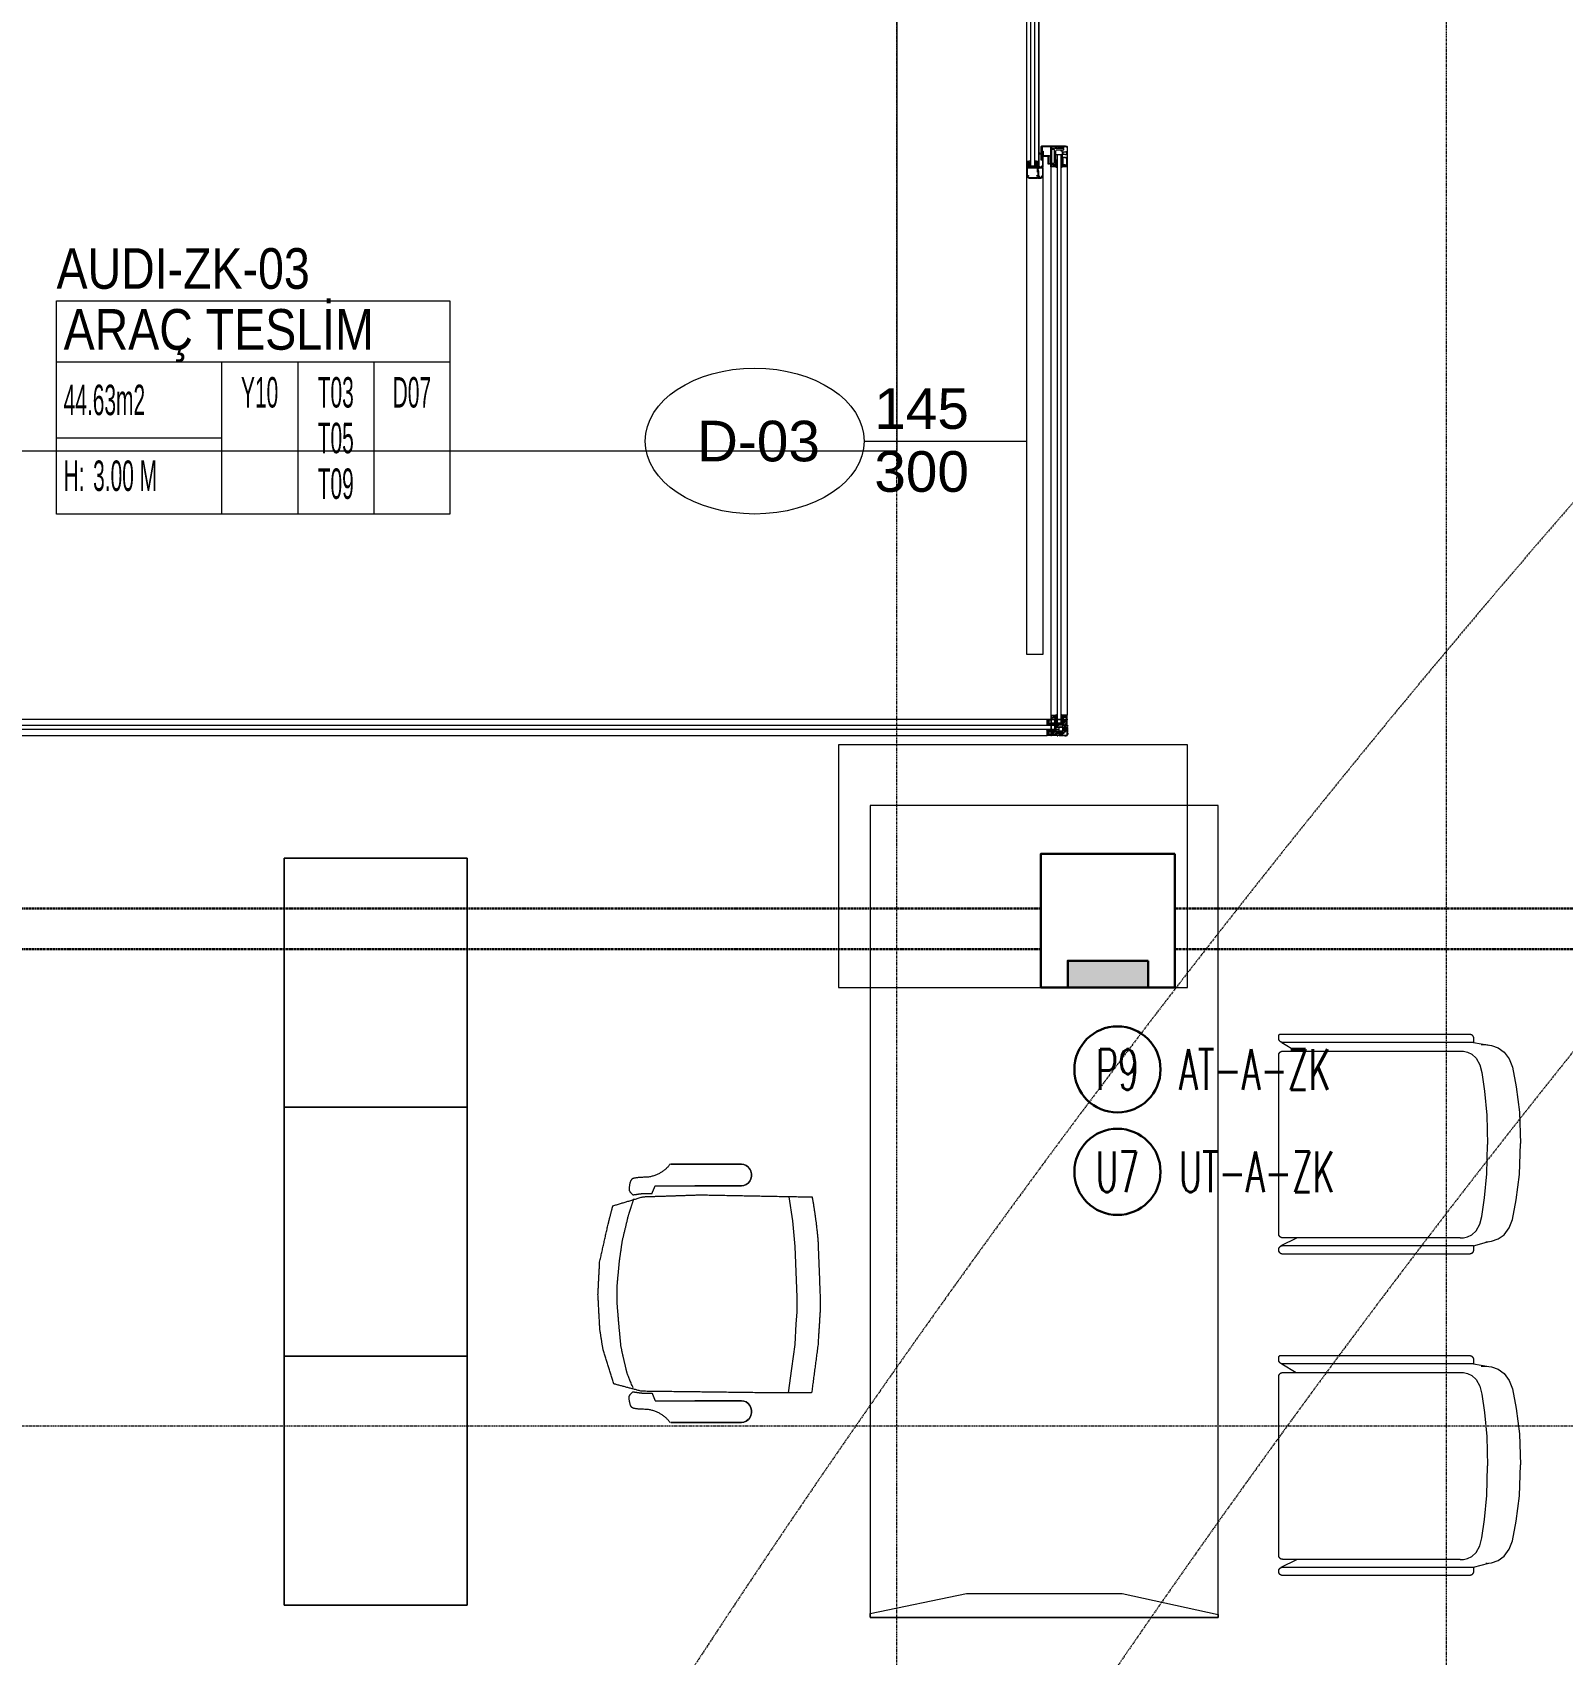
# Model space of a CAD drawing. Extents: x -1439 to 23780, y -1362 to 4476.
# Drawn here: x 1709.7 to 2086.5, y 1128.6 to 1528.1 of the extents above; entities that cross this region are included whole.
import ezdxf
from ezdxf.enums import TextEntityAlignment as Align

# ---------------------------------------------------------------- set-up
doc = ezdxf.new("R2010")
doc.units = 0
doc.header["$MEASUREMENT"] = 0
for name, pattern in [('Audi$0$DASHDOT2', [0.5, 0.25, -0.125, 0, -0.125]), ('Audi$0$DOT2', [0.125, 0, -0.125]), ('Audi$0$HIDDEN', [0.375, 0.25, -0.125]), ('DASHED2', [0.375, 0.25, -0.125])]:
    doc.linetypes.add(name, pattern=pattern)
doc.layers.get('0').update_dxf_attribs({"color": 9, "lineweight": 9})
for name, color, linetype, lineweight in [('0 @ 1', 9, 'Continuous', 9), ('Audi$0$04', 8, 'Continuous', 9), ('Audi$0$05', 8, 'Continuous', 9), ('Audi$0$06D', 8, 'Continuous', 9), ('Audi$0$10', 8, 'Continuous', 9), ('Audi$0$15', 8, 'Continuous', 9), ('Audi$0$20', 8, 'Audi$0$DOT2', 9), ('Audi$0$21', 8, 'Continuous', 9), ('Audi$0$22', 8, 'Continuous', 9), ('Audi$0$24', 8, 'Audi$0$DASHDOT2', 9), ('Audi$0$35', 8, 'Continuous', 9), ('E-DÖŞEME (ŞAP İÇİ) PRİZ KUTUSU', 7, 'Continuous', 30), ('E-KABLO', 7, 'Continuous', 30), ('E-YAZI', 7, 'Continuous', 30)]:
    doc.layers.add(name, color=color, linetype=linetype, lineweight=lineweight)
doc.styles.add('Audi$0$Arial', font='arial.ttf', dxfattribs={"height": 2.5})
doc.styles.add('Audi$0$MuuM_TEXT-STANDART', font='ARIALN.TTF')
doc.styles.add('E-YAZI', font='txttw.shx')
pattern_1 = [(225, (-604.72494, -2171.82614), (-0.0883883476, 0.0883883476), []), (135, (-604.72494, -2171.82614), (0.0883883476, 0.0883883476), [])]

# ---------------------------------------------------------------- blocks, each defined once
blk = doc.blocks.new('Audi$0$0_doorno')
blk.add_lwpolyline([(4.5, 0), (12.5, 0)])
blk.add_ellipse((-0.891, 0), major_axis=(-5.391, 0), ratio=0.666667)
at = {"style": 'Audi$0$Arial'}
blk.add_attdef('YUKSEKLIK', text='', height=2, dxfattribs=at).set_placement((5, 12.3), align=Align.TOP_LEFT)
blk.add_attdef('KAPINO', text='', height=2, dxfattribs=at).set_placement((0, 0), align=Align.MIDDLE)
blk.add_attdef('GENISLIK', text='', height=2, dxfattribs=at).set_placement((5, -3.789), align=Align.BOTTOM_LEFT)
blk = doc.blocks.new('Audi$0$p-audi_arac')
at = {"layer": 'Audi$0$06D', "lineweight": 0, "flags": 128}
blk.add_lwpolyline([(695.6, 0.8), (-4.4, 0.8), (-4.4, 400.8), (695.6, 400.8)], close=True, dxfattribs=at)
blk = doc.blocks.new('Audi$0$Group-41-1')
for p, q in [((384804.5645, 69162.035), (384804.5645, 69161.585)), ((384805.1779, 69162.035), (384804.5645, 69162.035)), ((384805.1779, 69161.585), (384805.1779, 69162.035)), ((384804.5645, 69161.585), (384805.1779, 69161.585))]:
    blk.add_line(p, q)
at = {"flags": 128}
blk.add_lwpolyline([(384804.5645, 69162.035), (384805.1779, 69162.035), (384805.1779, 69161.585), (384804.5645, 69161.585)], close=True, dxfattribs=at)
blk = doc.blocks.new('Audi$0$Group-42-1')
at = {"layer": 'Audi$0$05', "color": 7}
for p in [(-1.2267, 0), (-0.6133, 0), (0, 0)]:
    blk.add_blockref('Audi$0$Group-41-1', p, dxfattribs=at)
blk = doc.blocks.new('Audi$0$Group-32-1')
for p, q in [((384804.5516, 69159.371), (384804.573, 69159.3356)), ((384804.5731, 69159.3699), (384804.573, 69159.3694)), ((384804.573, 69159.3694), (384804.573, 69159.3689)), ((384804.573, 69159.3689), (384804.573, 69158.9239)), ((384804.5732, 69159.3709), (384804.5731, 69159.3704)), ((384804.5731, 69159.3704), (384804.5731, 69159.3699)), ((384804.5733, 69159.3713), (384804.5732, 69159.3709)), ((384804.5735, 69159.3718), (384804.5733, 69159.3713)), ((384804.5736, 69159.3723), (384804.5735, 69159.3718)), ((384804.5738, 69159.3727), (384804.5736, 69159.3723)), ((384804.574, 69159.3732), (384804.5738, 69159.3727)), ((384804.5742, 69159.3736), (384804.574, 69159.3732)), ((384804.5745, 69159.374), (384804.5742, 69159.3736)), ((384804.5747, 69159.3745), (384804.5745, 69159.374)), ((384804.575, 69159.3749), (384804.5747, 69159.3745)), ((384804.5753, 69159.3752), (384804.575, 69159.3749)), ((384804.5756, 69159.3756), (384804.5753, 69159.3752)), ((384804.576, 69159.376), (384804.5756, 69159.3756)), ((384804.5763, 69159.3763), (384804.576, 69159.376)), ((384804.5767, 69159.3766), (384804.5763, 69159.3763)), ((384804.5771, 69159.3769), (384804.5767, 69159.3766)), ((384804.5775, 69159.3772), (384804.5771, 69159.3769)), ((384804.5779, 69159.3775), (384804.5775, 69159.3772)), ((384804.5783, 69159.3777), (384804.5779, 69159.3775)), ((384804.5788, 69159.3779), (384804.5783, 69159.3777)), ((384804.5792, 69159.3781), (384804.5788, 69159.3779)), ((384804.5797, 69159.3783), (384804.5792, 69159.3781)), ((384804.5801, 69159.3785), (384804.5797, 69159.3783)), ((384804.5806, 69159.3786), (384804.5801, 69159.3785)), ((384804.5811, 69159.3787), (384804.5806, 69159.3786)), ((384804.5816, 69159.3788), (384804.5811, 69159.3787)), ((384804.5821, 69159.3789), (384804.5816, 69159.3788)), ((384804.5825, 69159.3789), (384804.5821, 69159.3789)), ((384804.583, 69159.3789), (384804.5825, 69159.3789)), ((384805.023, 69159.3789), (384804.583, 69159.3789)), ((384805.0235, 69159.3789), (384805.023, 69159.3789)), ((384805.024, 69159.3789), (384805.0235, 69159.3789)), ((384805.0245, 69159.3788), (384805.024, 69159.3789)), ((384805.0249, 69159.3787), (384805.0245, 69159.3788)), ((384805.0254, 69159.3786), (384805.0249, 69159.3787)), ((384805.0259, 69159.3785), (384805.0254, 69159.3786)), ((384805.0264, 69159.3783), (384805.0259, 69159.3785)), ((384805.0268, 69159.3781), (384805.0264, 69159.3783)), ((384805.0273, 69159.3779), (384805.0268, 69159.3781)), ((384805.0277, 69159.3777), (384805.0273, 69159.3779)), ((384805.0281, 69159.3775), (384805.0277, 69159.3777)), ((384805.0285, 69159.3772), (384805.0281, 69159.3775)), ((384805.029, 69159.3769), (384805.0285, 69159.3772)), ((384805.0293, 69159.3766), (384805.029, 69159.3769)), ((384805.0297, 69159.3763), (384805.0293, 69159.3766)), ((384805.0301, 69159.376), (384805.0297, 69159.3763)), ((384805.0304, 69159.3756), (384805.0301, 69159.376)), ((384805.0307, 69159.3752), (384805.0304, 69159.3756)), ((384805.031, 69159.3749), (384805.0307, 69159.3752)), ((384805.0313, 69159.3745), (384805.031, 69159.3749)), ((384805.0316, 69159.374), (384805.0313, 69159.3745)), ((384805.0318, 69159.3736), (384805.0316, 69159.374)), ((384805.032, 69159.3732), (384805.0318, 69159.3736)), ((384805.0322, 69159.3727), (384805.032, 69159.3732)), ((384805.0324, 69159.3723), (384805.0322, 69159.3727)), ((384805.0326, 69159.3718), (384805.0324, 69159.3723)), ((384805.0327, 69159.3713), (384805.0326, 69159.3718)), ((384805.0328, 69159.3709), (384805.0327, 69159.3713)), ((384805.0329, 69159.3704), (384805.0328, 69159.3709)), ((384805.0329, 69159.3699), (384805.0329, 69159.3704)), ((384805.033, 69159.3694), (384805.0329, 69159.3699)), ((384805.0521, 69159.3725), (384805.033, 69159.3345)), ((384805.033, 69159.3689), (384805.033, 69159.3694)), ((384805.033, 69158.9322), (384805.033, 69159.3689)), ((384805.033, 69158.9322), (384805.033, 69158.9322)), ((384804.5516, 69158.8992), (384804.558, 69158.8616)), ((384805.0524, 69158.8992), (384805.0423, 69158.8616))]:
    blk.add_line(p, q)
at = {"flags": 128}
for points in [[(384804.5309, 69158.9092), (384804.5309, 69158.9087), (384804.531, 69158.9082), (384804.531, 69158.9077), (384804.5311, 69158.9072), (384804.5312, 69158.9068), (384804.5314, 69158.9063), (384804.5315, 69158.9058), (384804.5317, 69158.9054), (384804.5319, 69158.9049), (384804.5321, 69158.9045), (384804.5324, 69158.904), (384804.5326, 69158.9036), (384804.5329, 69158.9032), (384804.5332, 69158.9028), (384804.5335, 69158.9025), (384804.5339, 69158.9021), (384804.5342, 69158.9018), (384804.5346, 69158.9015), (384804.535, 69158.9012), (384804.5354, 69158.9009), (384804.5358, 69158.9006), (384804.5362, 69158.9004), (384804.5367, 69158.9001), (384804.5371, 69158.8999), (384804.5376, 69158.8998), (384804.538, 69158.8996), (384804.5385, 69158.8995), (384804.539, 69158.8994), (384804.5395, 69158.8993), (384804.54, 69158.8992), (384804.5404, 69158.8992), (384804.5409, 69158.8992), (384804.5516, 69158.8992), (384804.5516, 69159.3689), (384804.5516, 69159.3694), (384804.5516, 69159.3699), (384804.5515, 69159.3704), (384804.5515, 69159.3709), (384804.5513, 69159.3713), (384804.5512, 69159.3718), (384804.5511, 69159.3723), (384804.5509, 69159.3727), (384804.5507, 69159.3732), (384804.5505, 69159.3736), (384804.5502, 69159.374), (384804.55, 69159.3745), (384804.5497, 69159.3749), (384804.5494, 69159.3752), (384804.5491, 69159.3756), (384804.5487, 69159.376), (384804.5484, 69159.3763), (384804.548, 69159.3766), (384804.5476, 69159.3769), (384804.5472, 69159.3772), (384804.5468, 69159.3775), (384804.5464, 69159.3777), (384804.5459, 69159.3779), (384804.5455, 69159.3781), (384804.545, 69159.3783), (384804.5445, 69159.3785), (384804.5441, 69159.3786), (384804.5436, 69159.3787), (384804.5431, 69159.3788), (384804.5426, 69159.3789), (384804.5421, 69159.3789), (384804.5416, 69159.3789), (384804.5359, 69159.3789), (384804.5357, 69159.3789), (384804.5354, 69159.3789), (384804.5352, 69159.3788), (384804.535, 69159.3788), (384804.5347, 69159.3788), (384804.5345, 69159.3787), (384804.5343, 69159.3786), (384804.534, 69159.3785), (384804.5338, 69159.3784), (384804.5336, 69159.3783), (384804.5334, 69159.3782), (384804.5332, 69159.3781), (384804.533, 69159.3779), (384804.5328, 69159.3778), (384804.5326, 69159.3776), (384804.5324, 69159.3774), (384804.5322, 69159.3773), (384804.5321, 69159.3771), (384804.5319, 69159.3769), (384804.5318, 69159.3767), (384804.5316, 69159.3765), (384804.5315, 69159.3763), (384804.5314, 69159.376), (384804.5313, 69159.3758), (384804.5312, 69159.3756), (384804.5312, 69159.3754), (384804.5311, 69159.3751), (384804.531, 69159.3749), (384804.531, 69159.3746), (384804.531, 69159.3744), (384804.5309, 69159.3741), (384804.5309, 69159.3739), (384804.5309, 69158.9092)], [(384805.0521, 69158.8992), (384805.0628, 69158.8992), (384805.0633, 69158.8992), (384805.0638, 69158.8992), (384805.0642, 69158.8993), (384805.0647, 69158.8994), (384805.0652, 69158.8995), (384805.0657, 69158.8996), (384805.0661, 69158.8998), (384805.0666, 69158.8999), (384805.0671, 69158.9001), (384805.0675, 69158.9004), (384805.0679, 69158.9006), (384805.0683, 69158.9009), (384805.0687, 69158.9012), (384805.0691, 69158.9015), (384805.0695, 69158.9018), (384805.0698, 69158.9021), (384805.0702, 69158.9025), (384805.0705, 69158.9028), (384805.0708, 69158.9032), (384805.0711, 69158.9036), (384805.0714, 69158.904), (384805.0716, 69158.9045), (384805.0718, 69158.9049), (384805.072, 69158.9054), (384805.0722, 69158.9058), (384805.0723, 69158.9063), (384805.0725, 69158.9068), (384805.0726, 69158.9072), (384805.0727, 69158.9077), (384805.0727, 69158.9082), (384805.0728, 69158.9087), (384805.0728, 69158.9092), (384805.0728, 69159.3689), (384805.0728, 69159.3694), (384805.0727, 69159.3699), (384805.0727, 69159.3704), (384805.0726, 69159.3709), (384805.0725, 69159.3713), (384805.0723, 69159.3718), (384805.0722, 69159.3723), (384805.072, 69159.3727), (384805.0718, 69159.3732), (384805.0716, 69159.3736), (384805.0714, 69159.374), (384805.0711, 69159.3745), (384805.0708, 69159.3749), (384805.0705, 69159.3752), (384805.0702, 69159.3756), (384805.0698, 69159.376), (384805.0695, 69159.3763), (384805.0691, 69159.3766), (384805.0687, 69159.3769), (384805.0683, 69159.3772), (384805.0679, 69159.3775), (384805.0675, 69159.3777), (384805.0671, 69159.3779), (384805.0666, 69159.3781), (384805.0661, 69159.3783), (384805.0657, 69159.3785), (384805.0652, 69159.3786), (384805.0647, 69159.3787), (384805.0642, 69159.3788), (384805.0638, 69159.3789), (384805.0633, 69159.3789), (384805.0628, 69159.3789), (384805.0621, 69159.3789), (384805.0616, 69159.3789), (384805.0611, 69159.3789), (384805.0606, 69159.3788), (384805.0601, 69159.3787), (384805.0596, 69159.3786), (384805.0592, 69159.3785), (384805.0587, 69159.3783), (384805.0582, 69159.3781), (384805.0578, 69159.3779), (384805.0574, 69159.3777), (384805.0569, 69159.3775), (384805.0565, 69159.3772), (384805.0561, 69159.3769), (384805.0557, 69159.3766), (384805.0554, 69159.3763), (384805.055, 69159.376), (384805.0547, 69159.3756), (384805.0543, 69159.3752), (384805.054, 69159.3749), (384805.0538, 69159.3745), (384805.0535, 69159.374), (384805.0533, 69159.3736), (384805.053, 69159.3732), (384805.0528, 69159.3727), (384805.0527, 69159.3723), (384805.0525, 69159.3718), (384805.0524, 69159.3713), (384805.0523, 69159.3709), (384805.0522, 69159.3704), (384805.0521, 69159.3699), (384805.0521, 69159.3694), (384805.0521, 69159.3689), (384805.0521, 69158.8992)]]:
    blk.add_lwpolyline(points, close=True, dxfattribs=at)
for points in [[(384804.5309, 69158.9092, 0.414214), (384804.5409, 69158.8992), (384804.5516, 69158.8992), (384804.5516, 69159.3689, 0.414214), (384804.5416, 69159.3789), (384804.5359, 69159.3789, 0.414214), (384804.5309, 69159.3739)], [(384805.0521, 69158.8992), (384805.0628, 69158.8992, 0.414214), (384805.0728, 69158.9092), (384805.0728, 69159.3689, 0.414214), (384805.0628, 69159.3789), (384805.0621, 69159.3789, 0.414214), (384805.0521, 69159.3689)]]:
    blk.add_lwpolyline(points, format="xyb", close=True, dxfattribs=at)
blk.add_lwpolyline([(384805.033, 69158.9322), (384805.033, 69159.3689, 0.414214), (384805.023, 69159.3789), (384804.583, 69159.3789, 0.414214), (384804.573, 69159.3689), (384804.573, 69158.9239), (384804.5738, 69158.9202)], format="xyb", dxfattribs=at)
for points in [[(384804.573, 69158.9322), (384804.573, 69158.9239), (384804.5752, 69158.9142), (384804.5804, 69158.903), (384804.5903, 69158.8926), (384804.6064, 69158.8839), (384804.6258, 69158.8783), (384804.6716, 69158.8721), (384804.7307, 69158.8665), (384804.803, 69158.8644)], [(384805.033, 69158.9322), (384805.033, 69158.9239), (384805.0308, 69158.9142), (384805.0256, 69158.903), (384805.0157, 69158.8926), (384804.9996, 69158.8839), (384804.9803, 69158.8783), (384804.9344, 69158.8721), (384804.8753, 69158.8665), (384804.803, 69158.8644)], [(384804.5569, 69158.8806), (384804.5569, 69158.8686), (384804.5592, 69158.8546), (384804.5647, 69158.8386), (384804.5752, 69158.8236), (384804.5922, 69158.8111), (384804.6127, 69158.8031), (384804.6612, 69158.7941), (384804.7237, 69158.7861), (384804.8002, 69158.7831)], [(384805.0434, 69158.8658), (384805.0434, 69158.8686), (384805.0412, 69158.8546), (384805.0357, 69158.8386), (384805.0252, 69158.8236), (384805.0082, 69158.8111), (384804.9877, 69158.8031), (384804.9392, 69158.7941), (384804.8767, 69158.7861), (384804.8002, 69158.7831)]]:
    blk.add_lwpolyline(points, dxfattribs=at)
blk = doc.blocks.new('Audi$0$Group-258-1')
at = {"linetype": 'Continuous'}
for p, q in [((384800.0983, 69164.505), (384800.0936, 69164.5084)), ((384800.71, 69164.505), (384800.7146, 69164.5084)), ((384800.2257, 69164.3995), (384800.1668, 69164.4084)), ((384800.2892, 69164.3936), (384800.2257, 69164.3995)), ((384800.3717, 69164.3904), (384800.2892, 69164.3936)), ((384800.4137, 69164.389), (384800.3717, 69164.3904)), ((384800.4502, 69164.389), (384800.4137, 69164.389)), ((384800.4792, 69164.3908), (384800.4502, 69164.389)), ((384800.5299, 69164.394), (384800.4792, 69164.3908)), ((384800.5895, 69164.4019), (384800.5299, 69164.394)), ((384800.6491, 69164.4097), (384800.5895, 69164.4019))]:
    blk.add_line(p, q, dxfattribs=at)
at = {"linetype": 'Continuous', "flags": 128}
for points in [[(384800.0862, 69164.6997), (384800.0862, 69164.6409), (384800.0862, 69164.6409)], [(384800.722, 69164.6997), (384800.722, 69164.6409), (384800.722, 69164.6409)], [(384800.0862, 69164.6409), (384800.0862, 69164.5259), (384800.0862, 69164.6409)], [(384800.1395, 69164.5259), (384800.1395, 69164.6409), (384800.1395, 69164.6409)], [(384800.6687, 69164.5259), (384800.6687, 69164.6409), (384800.6687, 69164.6409)], [(384800.722, 69164.6409), (384800.722, 69164.5259), (384800.722, 69164.6409)], [(384800.0862, 69164.5259), (384800.0862, 69164.5259), (384800.087, 69164.52)], [(384800.0862, 69164.5259), (384800.087, 69164.52), (384800.087, 69164.52)], [(384800.087, 69164.52), (384800.087, 69164.52), (384800.0892, 69164.5143)], [(384800.087, 69164.52), (384800.0892, 69164.5143), (384800.0892, 69164.5143)], [(384800.0892, 69164.5143), (384800.0892, 69164.5143), (384800.0929, 69164.5094)], [(384800.0892, 69164.5143), (384800.0936, 69164.5084), (384800.0929, 69164.5094)], [(384800.0977, 69164.5054), (384800.0977, 69164.5054), (384800.1034, 69164.5026)], [(384800.0977, 69164.5054), (384800.1034, 69164.5026), (384800.1034, 69164.5026)], [(384800.1034, 69164.5026), (384800.1034, 69164.5026), (384800.1096, 69164.5011)], [(384800.1034, 69164.5026), (384800.1096, 69164.5011), (384800.1096, 69164.5011)], [(384800.1161, 69164.5011), (384800.1161, 69164.5011), (384800.1223, 69164.5026)], [(384800.1161, 69164.5011), (384800.1223, 69164.5026), (384800.1223, 69164.5026)], [(384800.1223, 69164.5026), (384800.1223, 69164.5026), (384800.128, 69164.5054)], [(384800.1223, 69164.5026), (384800.128, 69164.5054), (384800.128, 69164.5054)], [(384800.128, 69164.5054), (384800.128, 69164.5054), (384800.1328, 69164.5094)], [(384800.128, 69164.5054), (384800.1328, 69164.5094), (384800.1328, 69164.5094)], [(384800.1328, 69164.5094), (384800.1328, 69164.5094), (384800.1365, 69164.5143)], [(384800.1328, 69164.5094), (384800.1365, 69164.5143), (384800.1365, 69164.5143)], [(384800.1365, 69164.5143), (384800.1365, 69164.5143), (384800.1387, 69164.52)], [(384800.1365, 69164.5143), (384800.1387, 69164.52), (384800.1387, 69164.52)], [(384800.1387, 69164.52), (384800.1387, 69164.52), (384800.1395, 69164.5259)], [(384800.1387, 69164.52), (384800.1395, 69164.5259), (384800.1395, 69164.5259)], [(384800.6695, 69164.52), (384800.6695, 69164.52), (384800.6687, 69164.5259)], [(384800.6695, 69164.52), (384800.6687, 69164.5259), (384800.6687, 69164.5259)], [(384800.6718, 69164.5143), (384800.6718, 69164.5143), (384800.6695, 69164.52)], [(384800.6718, 69164.5143), (384800.6695, 69164.52), (384800.6695, 69164.52)], [(384800.6754, 69164.5094), (384800.6754, 69164.5094), (384800.6718, 69164.5143)], [(384800.6754, 69164.5094), (384800.6718, 69164.5143), (384800.6718, 69164.5143)], [(384800.6802, 69164.5054), (384800.6802, 69164.5054), (384800.6754, 69164.5094)], [(384800.6802, 69164.5054), (384800.6754, 69164.5094), (384800.6754, 69164.5094)], [(384800.6859, 69164.5026), (384800.6859, 69164.5026), (384800.6802, 69164.5054)], [(384800.6859, 69164.5026), (384800.6802, 69164.5054), (384800.6802, 69164.5054)], [(384800.6922, 69164.5011), (384800.6922, 69164.5011), (384800.6859, 69164.5026)], [(384800.6922, 69164.5011), (384800.6859, 69164.5026), (384800.6859, 69164.5026)], [(384800.7048, 69164.5026), (384800.7048, 69164.5026), (384800.6986, 69164.5011)], [(384800.7048, 69164.5026), (384800.6986, 69164.5011), (384800.6986, 69164.5011)], [(384800.7105, 69164.5054), (384800.7105, 69164.5054), (384800.7048, 69164.5026)], [(384800.7105, 69164.5054), (384800.7048, 69164.5026), (384800.7048, 69164.5026)], [(384800.719, 69164.5143), (384800.7146, 69164.5084), (384800.7153, 69164.5094)], [(384800.719, 69164.5143), (384800.719, 69164.5143), (384800.7153, 69164.5094)], [(384800.7213, 69164.52), (384800.7213, 69164.52), (384800.719, 69164.5143)], [(384800.7213, 69164.52), (384800.719, 69164.5143), (384800.719, 69164.5143)], [(384800.722, 69164.5259), (384800.722, 69164.5259), (384800.7213, 69164.52)], [(384800.722, 69164.5259), (384800.7213, 69164.52), (384800.7213, 69164.52)], [(384800.1096, 69164.5011), (384800.1096, 69164.5011), (384800.1161, 69164.5011)], [(384800.1096, 69164.5011), (384800.1161, 69164.5011), (384800.1161, 69164.5011)], [(384800.6986, 69164.5011), (384800.6986, 69164.5011), (384800.6922, 69164.5011)], [(384800.6986, 69164.5011), (384800.6922, 69164.5011), (384800.6922, 69164.5011)]]:
    blk.add_lwpolyline(points, close=True, dxfattribs=at)
at = {"linetype": 'Continuous'}
for points in [[(384800.3272, 69164.8751), (384800.2792, 69164.8644), (384800.2312, 69164.8536)], [(384800.4074, 69164.8792), (384800.3673, 69164.8772), (384800.3272, 69164.8751)], [(384800.4932, 69164.8746), (384800.4503, 69164.8769), (384800.4074, 69164.8792)], [(384800.5432, 69164.8666), (384800.5182, 69164.8706), (384800.4932, 69164.8746)], [(384800.6271, 69164.8405), (384800.5851, 69164.8535), (384800.5432, 69164.8666)], [(384800.1886, 69164.8426), (384800.1775, 69164.8055), (384800.1663, 69164.7685)], [(384800.2312, 69164.8536), (384800.2099, 69164.8481), (384800.1886, 69164.8426)], [(384800.3252, 69164.8264), (384800.2999, 69164.8227), (384800.2746, 69164.8191)], [(384800.3841, 69164.8318), (384800.3546, 69164.8291), (384800.3252, 69164.8264)], [(384800.4307, 69164.8318), (384800.4074, 69164.8318), (384800.3841, 69164.8318)], [(384800.4872, 69164.8271), (384800.4589, 69164.8295), (384800.4307, 69164.8318)], [(384800.5356, 69164.8225), (384800.5114, 69164.8248), (384800.4872, 69164.8271)], [(384800.5919, 69164.8096), (384800.5638, 69164.8161), (384800.5356, 69164.8225)], [(384800.6454, 69164.7717), (384800.6363, 69164.8061), (384800.6271, 69164.8405)], [(384800.1182, 69164.7571), (384800.1184, 69164.788), (384800.1261, 69164.8013), (384800.1481, 69164.8026)], [(384800.1481, 69164.8026), (384800.1523, 69164.8031), (384800.1616, 69164.7937)], [(384800.1616, 69164.7937), (384800.1601, 69164.7826), (384800.1585, 69164.7715)], [(384800.2113, 69164.8039), (384800.1911, 69164.7972), (384800.1708, 69164.7905)], [(384800.2746, 69164.8191), (384800.2429, 69164.8115), (384800.2113, 69164.8039)], [(384800.637, 69164.7924), (384800.6046, 69164.8075), (384800.5919, 69164.8096)], [(384800.6601, 69164.8026), (384800.656, 69164.8031), (384800.6466, 69164.7937)], [(384800.6466, 69164.7937), (384800.6482, 69164.7826), (384800.6497, 69164.7715)], [(384800.69, 69164.7571), (384800.6898, 69164.788), (384800.6822, 69164.8013), (384800.6601, 69164.8026)], [(384800.0854, 69164.7011), (384800.1126, 69164.7212), (384800.1182, 69164.7571)], [(384800.158, 69164.7461), (384800.1488, 69164.7423), (384800.1395, 69164.7385)], [(384800.1585, 69164.7715), (384800.1583, 69164.7588), (384800.158, 69164.7461)], [(384800.1663, 69164.7685), (384800.1639, 69164.6975), (384800.1616, 69164.6266)], [(384800.6491, 69164.4746), (384800.6472, 69164.6232), (384800.6454, 69164.7717)], [(384800.6497, 69164.7715), (384800.65, 69164.7588), (384800.6502, 69164.7461)], [(384800.6502, 69164.7461), (384800.6595, 69164.7423), (384800.6687, 69164.7385)], [(384800.7229, 69164.7011), (384800.6957, 69164.7212), (384800.69, 69164.7571)], [(384800.1395, 69164.7385), (384800.1395, 69164.6897), (384800.1395, 69164.6409)], [(384800.6687, 69164.7385), (384800.6687, 69164.6897), (384800.6687, 69164.6409)], [(384800.1616, 69164.6266), (384800.1642, 69164.4892), (384800.1668, 69164.3518)], [(384800.6491, 69164.3531), (384800.6491, 69164.4138), (384800.6491, 69164.4746)], [(384800.1668, 69164.3518), (384800.2302, 69164.3409), (384800.278, 69164.3374)], [(384800.5299, 69164.3374), (384800.5895, 69164.3452), (384800.6491, 69164.3531)], [(384800.278, 69164.3374), (384800.3427, 69164.3349), (384800.4074, 69164.3324)], [(384800.4074, 69164.3324), (384800.4288, 69164.3324), (384800.4502, 69164.3324)], [(384800.4502, 69164.3324), (384800.4901, 69164.3349), (384800.5299, 69164.3374)]]:
    blk.add_open_spline(points, degree=2, dxfattribs=at)
blk = doc.blocks.new('Audi$0$p-ma-audi')
for p, q in [((-7.57, 155.19), (-7.57, 200)), ((-85.7, 155.19), (-7.57, 155.19))]:
    blk.add_line(p, q)
at = {"flags": 128}
for points in [[(-7.57, 200), (-7.57, 214.96), (-93.45, 214.96), (-93.45, 155.19), (-85.7, 155.19)], [(-85.7, 0.04), (-85.7, 0.94), (-61.93, 5.88), (-23.62, 5.88), (0, 0.73), (0, 0), (-85.67, 0)]]:
    blk.add_lwpolyline(points, dxfattribs=at)
for points in [[(-85.7, 200), (-85.7, 0), (0, 0), (0, 200), (-85.7, 200)], [(-85.7, 200), (-85.7, 0), (0, 0), (0, 200)]]:
    blk.add_lwpolyline(points, close=True, dxfattribs=at)
blk = doc.blocks.new('Audi$0$P-AKS_AUDI')
at = {"layer": 'Audi$0$21', "linetype": 'Audi$0$DASHDOT2'}
blk.add_lwpolyline([(-2664.62, -2580.53), (-2664.62, 1229.1)], dxfattribs=at)
at = {"layer": 'Audi$0$24'}
for points in [[(-2800, -2590), (-2800, 1250)], [(-3840, -1600), (360, -1600)]]:
    blk.add_lwpolyline(points, dxfattribs=at)
blk = doc.blocks.new('Audi$0$0_roomno2')
blk.add_lwpolyline([(19.375, -10.5), (0, -10.5), (0, 0), (19.375, 0)], close=True)
for points in [[(0, -3), (19.375, -3)], [(8.125, -3), (8.125, -10.5)], [(11.875, -3), (11.875, -10.5)], [(15.625, -3), (15.625, -10.5)], [(0, -6.75), (8.125, -6.75)]]:
    blk.add_lwpolyline(points)
at = {"style": 'Audi$0$MuuM_TEXT-STANDART', "width": 0.6}
blk.add_text('H:', height=1.5, dxfattribs=at).set_placement((0.35, -8.608), align=Align.MIDDLE_LEFT)
at = {"style": 'Audi$0$Arial'}
blk.add_attdef('ODANO', (0, 1.17), '', height=2, dxfattribs=at)
blk.add_attdef('MEKANADI', text='', height=2, dxfattribs=at).set_placement((0.35, -3), align=Align.BOTTOM_LEFT)
at = {"style": 'Audi$0$MuuM_TEXT-STANDART', "width": 0.6}
for tag, p in [('YER01', (10, -4.5)), ('TAVAN01', (13.75, -4.5)), ('DUVAR01', (17.5, -4.5)), ('YER02', (10, -6.75)), ('TAVAN02', (13.75, -6.75)), ('DUVAR02', (17.5, -6.75)), ('YER03', (10, -9)), ('TAVAN03', (13.75, -9)), ('DUVAR03', (17.5, -9))]:
    blk.add_attdef(tag, text='', height=1.5, dxfattribs=at).set_placement(p, align=Align.MIDDLE_CENTER)
for tag, p in [('M2', (0.35, -4.875)), ('TEMIZTAVANYUKSEKLIGI', (1.8, -8.608))]:
    blk.add_attdef(tag, text='', height=1.5, dxfattribs=at).set_placement(p, align=Align.MIDDLE_LEFT)
blk = doc.blocks.new('Audi$0$HHIMA10-IZQUIERDA$0$JUHI08')
at = {"color": 253}
blk.add_lwpolyline([(27, 9.7, -0.414214), (26.8, 9.5), (26, 9.5), (26, 8.5), (27, 8.5), (26, 6), (26, 0), (23.5, -2.5), (22, -2.5), (21.5, -3), (21, -2.5), (20.5, -2.5), (20, -3), (19.5, -2.5), (19, -2.5), (18.5, -3), (18, -2.5), (17.5, -2.5), (17, -3), (16.5, -2.5), (14.3, -2.5, -0.377964), (11.7, -2.5), (7.5, -2.5), (7, -3), (6.5, -2.5), (2.5, -2.5), (0, 0), (0, 6), (-1, 8.5), (0, 8.5), (0, 9.5), (-0.8, 9.5, -0.414214), (-1, 9.7), (-1, 9.9, -0.339454), (0.1, 11.4), (7.1, 13.5, -1), (7.5, 12.1), (7.1, 12, 0.330788), (5, 9.2), (5, 7.5), (6.9, 5.6, -1), (6.2, 5), (5, 6.2), (5, 3.5), (6.9, 1.6, -1), (6.2, 1), (5, 2.2), (5, -1), (11.7, -1, 0.377964), (14.3, -1), (21, -1), (21, 2.2), (19.8, 1, -1), (19.1, 1.6), (21, 3.5), (21, 6.2), (19.8, 5, -1), (19.1, 5.6), (21, 7.5), (21, 9.2, 0.330788), (18.9, 12), (18.5, 12.1, -1), (18.9, 13.5), (25.9, 11.4, -0.339454), (27, 9.9)], format="xyb", close=True, dxfattribs=at)
for points in [[(3.5, 8), (3.5, 11), (1.5, 10.5), (1.5, 8)], [(3.5, 3.8), (3.5, 6.8), (1.5, 6.8), (1.5, 3.8)], [(2.5, -0.5), (3.5, -0.5), (3.5, 2.5), (1.5, 2.5), (1.5, 0.5)], [(22.5, 11), (22.5, 8), (24.5, 8), (24.5, 10.5)], [(22.5, 6.8), (22.5, 3.8), (24.5, 3.8), (24.5, 6.8)], [(24.5, 0.5), (23.5, -0.5), (22.5, -0.5), (22.5, 2.5), (24.5, 2.5)]]:
    blk.add_lwpolyline(points, close=True, dxfattribs=at)
blk = doc.blocks.new('Audi$0$p-kapı-kayar-2')
for p, q in [((1.09, -259.26), (1.72, -259.35)), ((1.72, -259.56), (1.09, -259.67))]:
    blk.add_line(p, q)
at = {"ltscale": 1000}
blk.add_lwpolyline([(-2.06, -133.69), (-2.06, -262.33, 0.414214), (-1.46, -262.93), (-0.61, -262.93), (-0.56, -262.88), (-0.51, -262.93), (0.49, -262.93), (0.54, -262.88), (0.59, -262.93), (1.44, -262.93, 0.414214), (2.04, -262.33), (2.04, -260.4, 1), (1.89, -260.4), (1.89, -262.33), (1.86, -262.48), (1.64, -262.48, 1), (1.64, -262.58), (1.76, -262.58, -0.63755), (1.78, -262.62, -0.465478), (1.78, -262.62, -0.221337), (1.44, -262.78), (1.04, -262.78, -1), (1.04, -262.58), (1.09, -262.58, 1), (1.09, -262.48), (1.04, -262.48, -0.414214), (0.94, -262.38), (0.94, -133.69)], format="xyb", dxfattribs=at)
at = {"linetype": 'Continuous', "flags": 128}
blk.add_lwpolyline([(1.7, -259.26), (1.55, -259.26), (1.55, -257.81, -0.414214), (1.85, -257.51), (2.75, -257.51), (2.8, -257.56), (2.85, -257.51), (5.7, -257.51), (5.75, -257.56), (5.8, -257.51), (7.55, -257.51), (7.87, -257.6, -0.344151), (7.95, -257.69), (7.95, -257.71), (1.85, -257.71, 0.414214), (1.75, -257.81), (1.75, -258.81), (1.95, -258.81, -0.414214), (2.05, -258.91), (2.05, -259.91), (3.55, -259.91), (3.55, -260.11), (3.45, -260.11), (3.45, -261.81), (3.55, -261.81), (3.55, -262.01), (3.25, -262.01), (3.25, -261.56), (3.3, -261.51), (3.25, -261.46), (3.25, -260.11), (1.7, -260.11), (1.7, -261.01), (1.55, -261.01), (1.55, -259.66), (1.7, -259.66), (1.7, -259.91), (1.83, -259.91), (1.83, -259.01), (1.7, -259.01)], format="xyb", close=True, dxfattribs=at)
blk.add_lwpolyline([(1.83, -259.79), (1.72, -259.79), (1.72, -259.14), (1.83, -259.14)], close=True)
at = {"ltscale": 1000}
for points in [[(-1.85, -261.43), (-2.05, -261.43), (-2.05, -264.83, 0.414214), (-1.45, -265.43), (-0.6, -265.43), (-0.55, -265.38), (-0.5, -265.43), (0.5, -265.43), (0.55, -265.38), (0.6, -265.43), (1.45, -265.43, 0.414214), (2.05, -264.83), (2.05, -262.9, 1), (1.9, -262.9), (1.9, -264.83, -0.085164), (1.87, -264.98), (1.65, -264.98, 1), (1.65, -265.08), (1.78, -265.08, -0.63755), (1.79, -265.12, -0.221337), (1.45, -265.28), (1.05, -265.28, -1), (1.05, -265.08), (1.1, -265.08, 1), (1.1, -264.98), (1.05, -264.98, -0.414214), (0.95, -264.88), (0.95, -263.68, 1), (0.85, -263.68), (0.85, -263.78, -1), (0.75, -263.78), (0.75, -263.43), (0.72, -263.4), (0.75, -263.37), (0.75, -263.03, -1), (0.85, -263.03), (0.85, -263.13, 1), (0.95, -263.13), (0.95, -261.43), (0.75, -261.43, 0.414214), (0.65, -261.53), (0.65, -261.63), (0.75, -261.63, -0.414214), (0.8, -261.68), (0.8, -262.13), (0.75, -262.13, 0.414214), (0.65, -262.23), (0.65, -262.33), (0.75, -262.33, -0.414214), (0.8, -262.38), (0.8, -262.78, -0.414214), (0.75, -262.83), (-1.85, -262.83, -0.414214), (-1.9, -262.78), (-1.9, -262.38, -0.414214), (-1.85, -262.33), (-1.75, -262.33), (-1.75, -262.23, 0.414214), (-1.85, -262.13), (-1.9, -262.13), (-1.9, -261.68, -0.414214), (-1.85, -261.63), (-1.75, -261.63), (-1.75, -261.53, 0.414214)], [(-1.76, -265.15, 0.196262), (-1.45, -265.28), (0.7, -265.28, 0.414214), (0.8, -265.18), (0.8, -265.08, 0.414214), (0.7, -264.98), (0.45, -264.98), (0.45, -264.83), (0.7, -264.83, 0.414214), (0.8, -264.73), (0.8, -264.03, 0.414214), (0.75, -263.98), (0.65, -263.98, -0.414214), (0.6, -263.93), (0.6, -263.08, 0.414214), (0.5, -262.98), (-1.8, -262.98, 0.414214), (-1.9, -263.08), (-1.9, -264.73, 0.414214), (-1.8, -264.83), (-1.55, -264.83), (-1.55, -264.98), (-1.69, -264.98, 0.671875)]]:
    blk.add_lwpolyline(points, format="xyb", close=True, dxfattribs=at)
at = {"layer": 'Audi$0$06D'}
for p, q in [((-2.05, -139.6), (-2.05, -261.43)), ((0.95, -139.6), (0.95, -262.28))]:
    blk.add_line(p, q, dxfattribs=at)
blk.add_lwpolyline([(-2.05, -264.83), (-2.05, -382.71), (2.05, -382.71), (2.05, -264.83)], dxfattribs=at)
at = {"layer": 'Audi$0$15'}
for p, q in [((-1.04, -262.51), (-1.04, -138.5)), ((-0.04, -262.51), (-0.04, -138.5)), ((-0.04, -262.51), (-1.04, -262.51))]:
    blk.add_line(p, q, dxfattribs=at)
at = {"xscale": -0.1, "yscale": 0.1, "zscale": 0.1}
blk.add_blockref('Audi$0$HHIMA10-IZQUIERDA$0$JUHI08', (0.75, -262.53), dxfattribs=at)
blk = doc.blocks.new('Audi$0$p-strahle-alüminyumdoğramaprofili')
at = {"layer": 'Audi$0$10'}
h = blk.add_hatch(dxfattribs=at)
h.set_pattern_fill('NET', color=256, angle=315, style=0)
h.set_pattern_definition(pattern_1)
h.paths.add_polyline_path([(-4.62, 2.65), (-4.68, 2.65), (-4.72, 2.75), (-4.72, 2.8), (-4.69, 2.8), (-4.69, 2.92), (-4.98, 2.92), (-4.98, 2.8), (-4.95, 2.8), (-4.99, 2.65), (-5.08, 2.66), (-5.25, 2.28), (-5.14, 2.28), (-5.14, 2.33), (-4.98, 2.52, 0.2599), (-4.9, 2.28), (-4.66, 2.28, 0.382682)])
h.paths.add_polyline_path([(-4.86, 2.52), (-4.67, 2.52, -2.16717)], flags=16)
h = blk.add_hatch(dxfattribs=at)
h.set_pattern_fill('NET', color=256, angle=315, style=0)
h.set_pattern_definition(pattern_1)
h.paths.add_polyline_path([(-4.62, 0.88), (-4.68, 0.88), (-4.72, 0.77), (-4.72, 0.73), (-4.69, 0.73), (-4.69, 0.6), (-4.98, 0.6), (-4.98, 0.73), (-4.95, 0.73), (-4.99, 0.88), (-5.08, 0.87), (-5.25, 1.24), (-5.14, 1.24), (-5.14, 1.2), (-4.98, 1.01, -0.2599), (-4.9, 1.24), (-4.66, 1.24, -0.382682)])
h.paths.add_polyline_path([(-4.86, 1), (-4.67, 1, 2.16717)], flags=16)
h = blk.add_hatch(dxfattribs=at)
h.set_pattern_fill('NET', color=256, angle=315, style=0)
h.set_pattern_definition([(225, (-608.45214, -2173.53612), (-0.0883883476, 0.0883883476), []), (135, (-608.45214, -2173.53612), (0.0883883476, 0.0883883476), [])])
h.paths.add_polyline_path([(-3.45, 2.28), (-3.45, 2.57), (-4.49, 2.57), (-4.49, 2.28)])
h = blk.add_hatch(dxfattribs=at)
h.set_pattern_fill('NET', color=256, angle=315, style=0)
h.set_pattern_definition([(225, (-608.45214, -2180.04526), (-0.0883883476, 0.0883883476), []), (135, (-608.45214, -2180.04526), (0.0883883476, 0.0883883476), [])])
h.paths.add_polyline_path([(-3.45, 0.93), (-3.45, 1.24), (-4.49, 1.24), (-4.49, 0.93)])
h = blk.add_hatch(dxfattribs=at)
h.set_pattern_fill('NET', color=256, angle=315, style=0)
h.set_pattern_definition([(225, (-629.50454, -2177.58922), (-0.0883883476, 0.0883883476), []), (135, (-629.50454, -2177.58922), (0.0883883476, 0.0883883476), [])])
h.paths.add_polyline_path([(0, 0.68), (0, 1.75), (-0.18, 1.75), (-0.18, 0.68)])
for points in [[(-5.08, 2.66), (-5.25, 2.28)], [(-5.09, 0.88), (-5.25, 1.24)], [(-4.98, 2.52), (-5.14, 2.33), (-5.14, 2.28)], [(-4.98, 1.01), (-5.14, 1.2), (-5.14, 1.24)], [(-4.92, 3.6), (-4.92, 3.16), (-4.61, 3.16), (-4.61, 2.87), (-4.52, 2.87), (-4.62, 2.65), (-4.68, 2.65), (-4.72, 2.75), (-4.72, 2.8), (-4.69, 2.8), (-4.69, 3.05), (-4.98, 3.05), (-4.98, 2.8), (-4.95, 2.8), (-4.99, 2.65), (-5.08, 2.66), (-5.07, 3.76), (-0.11, 3.76)], [(-4.69, 2.92), (-4.98, 2.92)], [(-4.71, 0.6), (-4.98, 0.6)], [(-2.83, 0.2), (-2.67, 0.2), (-2.67, -0.04), (-4.87, -0.04), (-4.87, 0.19), (-4.57, 0.19), (-4.57, 0.73), (-2.67, 0.73)], [(-4.52, 2.87), (-4.49, 2.87), (-4.49, 2.26)], [(-4.49, 0.93), (-4.49, 0.93), (-4.49, 1.26)], [(-3.45, 2.26), (-3.45, 2.57)], [(-3.45, 1.26), (-3.45, 0.93)], [(-2.08, 0.93), (-2.08, 2.57)], [(-0.18, 0.68), (0, 0.68), (0, 1.75)], [(-0.18, 1.75), (0, 1.75)]]:
    blk.add_lwpolyline(points, dxfattribs=at)
for points in [[(-0.18, 2.74), (-0.18, 2.21), (0, 2.21), (0, 2.08), (-0.18, 2.08), (-0.18, 0.43), (0, 0.43), (0, 0), (-0.12, 0), (-0.12, -0.24), (-5.09, -0.24), (-5.09, 0.88), (-4.98, 0.88), (-4.94, 0.7), (-4.99, 0.7), (-4.99, 0.33), (-4.71, 0.33), (-4.71, 0.88), (-4.56, 0.88), (-4.52, 0.93), (-1.28, 0.93), (-1.2, 1.22), (-0.9, 1.22), (-0.9, 0.62), (-0.58, 0.62), (-0.58, 2.74)], [(-2.03, 0.78), (-1.35, 0.78), (-1.35, 0.08), (-1.28, 0.04), (-1.28, -0.04), (-2.09, -0.04), (-2.09, 0.1), (-2.03, 0.15)]]:
    blk.add_lwpolyline(points, close=True, dxfattribs=at)
for points in [[(-0.57, 3.26), (-0.57, 3.62), (-4.89, 3.62), (-4.89, 3.65, 0.561743), (-4.97, 3.66, 0.595966), (-4.92, 3.6, -2.204878)], [(-4.67, 2.52), (-4.86, 2.52, 1)], [(-4.67, 1), (-4.86, 1, -1)], [(-4.61, 2.87), (-4.49, 3.45, -0.833203), (-4.18, 3.44, -0.447088)], [(-4.49, 2.57), (-1.23, 2.57, -0.414214), (-0.9, 2.25), (-0.9, 1.22)], [(-4.18, 3.44), (-4.18, 2.99, 0.414214), (-4.07, 2.89), (-0.82, 2.89), (-0.82, 3.62)], [(-2.67, 0.73), (-2.67, 0.32), (-2.83, 0.32, 1), (-2.83, 0.2, -1)], [(-0.11, 3.76), (-0.11, 3.62), (-0.45, 3.62), (-0.45, 3.14, -1), (-0.66, 3.14)], [(-0.66, 3.14, -0.305404), (-0.57, 3.26, -5.773092)]]:
    blk.add_lwpolyline(points, format="xyb", dxfattribs=at)
for centre, radius, start, end in [((-4.73, 2.47), 0.253, 168.6676, 234.1258), ((-4.73, 1.06), 0.253, 125.8742, 191.3324), ((-4.77, 2.44), 0.125, 139.5402, 40.4598), ((-4.77, 1.08), 0.125, 319.5402, 220.4598), ((-4.84, 2.48), 0.273, 305.9738, 36.4289), ((-4.84, 1.04), 0.273, 323.5711, 54.0262)]:
    blk.add_arc(centre, radius, start, end, dxfattribs=at)
blk = doc.blocks.new('*U521')
at = {"layer": 'Audi$0$06D'}
for points in [[(4.95, 4), (775.05, 4)], [(4.95, 0), (775.04, 0)]]:
    blk.add_lwpolyline(points, dxfattribs=at)
at = {"layer": 'Audi$0$15'}
for points in [[(1.96, 2.5), (778.04, 2.5)], [(778.04, 1.5), (1.96, 1.5)]]:
    blk.add_lwpolyline(points, dxfattribs=at)
at = {"layer": '0 @ 1', "linetype": 'Continuous'}
blk.add_blockref('Audi$0$p-strahle-alüminyumdoğramaprofili', (780.12, 0.24), dxfattribs=at)
blk = doc.blocks.new('*U522')
at = {"layer": 'Audi$0$06D'}
for points in [[(4.95, 4), (140.05, 4)], [(4.95, 0), (140.04, 0)]]:
    blk.add_lwpolyline(points, dxfattribs=at)
at = {"layer": 'Audi$0$15'}
for points in [[(1.96, 2.5), (143.04, 2.5)], [(143.04, 1.5), (1.96, 1.5)]]:
    blk.add_lwpolyline(points, dxfattribs=at)
at = {"layer": '0 @ 1', "linetype": 'Continuous', "xscale": -1}
blk.add_blockref('Audi$0$p-strahle-alüminyumdoğramaprofili', (-0.12, 0.24), dxfattribs=at)
at = {"layer": '0 @ 1', "linetype": 'Continuous'}
blk.add_blockref('Audi$0$p-strahle-alüminyumdoğramaprofili', (145.12, 0.24), dxfattribs=at)
blk = doc.blocks.new('Audi$0$p-zemin kat')
at = {"layer": 'Audi$0$20', "linetype": 'Audi$0$HIDDEN', "lineweight": 0}
blk.add_arc((4088.57, -323.37), 2647.53, 80.45701, 156.55486, dxfattribs=at)
at = {"linetype": 'Continuous', "xscale": -1, "rotation": 90}
blk.add_blockref('*U522', (1964.5, 1500), dxfattribs=at)
at = {"linetype": 'Continuous'}
blk.add_blockref('*U521', (1184.5, 1355), dxfattribs=at)
at = {"layer": 'Audi$0$10'}
blk.add_blockref('Audi$0$p-kapı-kayar-2', (1956.55, 1757.72), dxfattribs=at)
at = {"layer": 'Audi$0$21'}
ref = blk.add_blockref('Audi$0$0_roomno2', (1715.62, 1462.01), dxfattribs=dict(at, xscale=5, yscale=5, zscale=5))
ref.add_attrib('ODANO', 'AUDI-ZK-03', dxfattribs={"layer": '0', "height": 10, "style": 'Audi$0$MuuM_TEXT-STANDART'}).set_placement((1715.62, 1462.01), align=Align.BOTTOM_LEFT)
ref.add_attrib('MEKANADI', 'ARAÇ TESLİM', dxfattribs={"layer": '0', "height": 10, "style": 'Audi$0$MuuM_TEXT-STANDART'}).set_placement((1717.37, 1447.01), align=Align.BOTTOM_LEFT)
ref.add_attrib('M2', '44.63m2', dxfattribs={"layer": '0', "height": 7.5, "style": 'Audi$0$MuuM_TEXT-STANDART', "width": 0.6}).set_placement((1717.37, 1437.64), align=Align.MIDDLE_LEFT)
ref.add_attrib('TEMIZTAVANYUKSEKLIGI', '3.00 M', dxfattribs={"layer": '0', "height": 7.5, "style": 'Audi$0$MuuM_TEXT-STANDART', "width": 0.6}).set_placement((1724.62, 1418.97), align=Align.MIDDLE_LEFT)
ref.add_attrib('YER01', 'Y10', dxfattribs={"layer": '0', "height": 7.5, "style": 'Audi$0$MuuM_TEXT-STANDART', "width": 0.6}).set_placement((1765.62, 1439.51), align=Align.MIDDLE_CENTER)
ref.add_attrib('TAVAN01', 'T03', dxfattribs={"layer": '0', "height": 7.5, "style": 'Audi$0$MuuM_TEXT-STANDART', "width": 0.6}).set_placement((1784.37, 1439.51), align=Align.MIDDLE_CENTER)
ref.add_attrib('DUVAR01', 'D07', dxfattribs={"layer": '0', "height": 7.5, "style": 'Audi$0$MuuM_TEXT-STANDART', "width": 0.6}).set_placement((1803.12, 1439.51), align=Align.MIDDLE_CENTER)
ref.add_attrib('TAVAN02', 'T05', dxfattribs={"layer": '0', "height": 7.5, "style": 'Audi$0$MuuM_TEXT-STANDART', "width": 0.6}).set_placement((1784.37, 1428.26), align=Align.MIDDLE_CENTER)
ref.add_attrib('TAVAN03', 'T09', dxfattribs={"layer": '0', "height": 7.5, "style": 'Audi$0$MuuM_TEXT-STANDART', "width": 0.6}).set_placement((1784.37, 1417.01), align=Align.MIDDLE_CENTER)
at = {"layer": 'Audi$0$24'}
blk.add_blockref('Audi$0$P-AKS_AUDI', (4722.5, 2785), dxfattribs=at)
blk = doc.blocks.new('10_DÖŞEME (ŞAP İÇİ) PRİZ KUTUSU')
at = {"layer": 'E-DÖŞEME (ŞAP İÇİ) PRİZ KUTUSU'}
blk.add_hatch(color=5, dxfattribs=at).paths.add_polyline_path([(0.734, 0.216), (0.734, 0.706), (-0.734, 0.706), (-0.734, 0.216)])
at = {"layer": 'E-DÖŞEME (ŞAP İÇİ) PRİZ KUTUSU', "color": 5}
for points in [[(1.224, 2.664), (1.224, 0.216), (-1.224, 0.216), (-1.224, 2.664)], [(0.734, 0.706), (0.734, 0.216), (-0.734, 0.216), (-0.734, 0.706)]]:
    blk.add_lwpolyline(points, close=True, dxfattribs=at)

msp = doc.modelspace()

# ---------------------------------------------------------------- linework, layer by layer
at = {"layer": 'Audi$0$20', "linetype": 'Audi$0$HIDDEN', "lineweight": 0}
msp.add_lwpolyline([(1754.32, 730, -0.342283), (4527.5, 2199.66, -0.342283)], format="xyb", dxfattribs=at)
at = {"layer": 'Audi$0$35'}
msp.add_arc((4088.57, -323.37), 2401.58, 85.46185, 153.71717, dxfattribs=at)
at = {"layer": 'E-KABLO', "color": 6, "linetype": 'DASHED2'}
for p, q in [((1578.27, 1312.4), (1957.76, 1312.4)), ((1990.76, 1312.4), (2235.09, 1312.4))]:
    msp.add_line(p, q, dxfattribs=at)
at = {"layer": 'E-KABLO', "color": 4, "linetype": 'DASHED2'}
for p, q in [((1578.27, 1302.4), (1957.76, 1302.4)), ((1990.76, 1302.4), (2245.09, 1302.4))]:
    msp.add_line(p, q, dxfattribs=at)
at = {"layer": 'E-KABLO', "color": 7, "linetype": 'Continuous'}
for centre in [(1976.87, 1272.74), (1976.87, 1247.52)]:
    msp.add_circle(centre, 10.61, dxfattribs=at)

# ---------------------------------------------------------------- block references
at = {"layer": 'Audi$0$04', "rotation": 180}
msp.add_blockref('Audi$0$p-audi_arac', (1918.1, 1825.8), dxfattribs=at)
at = {"layer": 'Audi$0$05', "color": 7}
msp.add_blockref('Audi$0$p-ma-audi', (2001.66, 1137.76), dxfattribs=at)
at = {"layer": 'Audi$0$05', "color": 7, "xscale": -100, "yscale": 100, "zscale": 100, "rotation": 90}
msp.add_blockref('Audi$0$Group-42-1', (6917975.21, 38481658.56), dxfattribs=at)
at = {"layer": 'Audi$0$05', "color": 7, "extrusion": (0, 0, -1), "xscale": 100, "yscale": 100, "zscale": -100, "rotation": 270}
for name, p in [('Audi$0$Group-32-1', (-6917954.46, 38481734.55)), ('Audi$0$Group-258-1', (-6918336.87, 38481258.01)), ('Audi$0$Group-32-1', (-6917954.46, 38481655.37))]:
    msp.add_blockref(name, p, dxfattribs=at)
at = {"layer": 'Audi$0$10'}
msp.add_blockref('Audi$0$p-zemin kat', (0, 0), dxfattribs=at)
at = {"layer": 'Audi$0$22'}
ref = msp.add_blockref('Audi$0$0_doorno', (1891.99, 1427.51), dxfattribs=dict(at, xscale=5, yscale=5, zscale=5))
ref.add_attrib('KAPINO', 'D-03', dxfattribs={"layer": '0', "height": 10, "style": 'Audi$0$Arial'}).set_placement((1888.46, 1427.51), align=Align.MIDDLE)
ref.add_attrib('GENISLIK', '145', dxfattribs={"layer": '0', "height": 10, "style": 'Audi$0$Arial'}).set_placement((1916.99, 1427.51), align=Align.BOTTOM_LEFT)
ref.add_attrib('YUKSEKLIK', '300', dxfattribs={"layer": '0', "height": 10, "style": 'Audi$0$Arial'}).set_placement((1916.99, 1425.01), align=Align.TOP_LEFT)
at = {"layer": 'E-DÖŞEME (ŞAP İÇİ) PRİZ KUTUSU', "xscale": 13.48039215686274, "yscale": 13.48039215686274, "zscale": 13.48039215686274}
msp.add_blockref('10_DÖŞEME (ŞAP İÇİ) PRİZ KUTUSU', (1974.51, 1289.97), dxfattribs=at)

# ---------------------------------------------------------------- texts
at = {"layer": 'E-KABLO', "color": 3, "linetype": 'Continuous', "style": 'E-YAZI', "width": 0.6}
for s, p in [('P9', (1976.87, 1272.74)), ('U7', (1976.87, 1247.52))]:
    msp.add_text(s, height=10, dxfattribs=at).set_placement(p, align=Align.MIDDLE_CENTER)
at = {"layer": 'E-YAZI', "color": 3, "style": 'E-YAZI', "width": 0.6}
for s, p in [('AT-A-ZK', (1992.05, 1267.74, 0)), ('UT-A-ZK', (1992.05, 1242.52, 0))]:
    msp.add_text(s, height=10, dxfattribs=at).set_placement(p)

doc.saveas('drawing.dxf')
